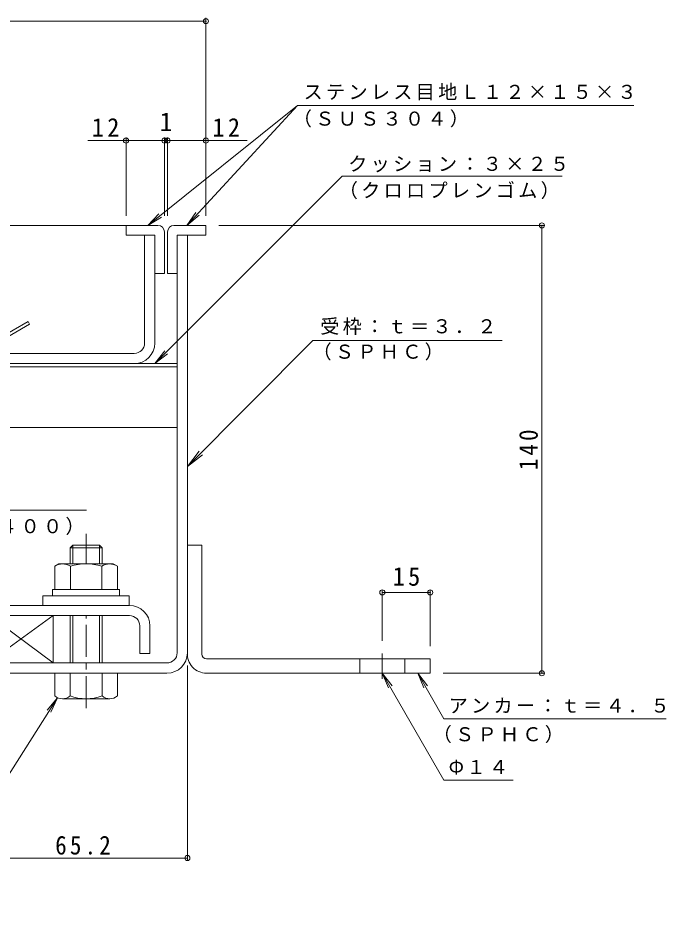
# Model space of a CAD drawing. Units: millimetres on the paper, enlarged 10 times, with parts at other scales. Extents: x -2673 to 2748, y -1962 to 1787.
# Drawn here: x 1734 to 2748, y 318 to 1723 of the extents above; entities that cross this region are included whole.
import ezdxf
from ezdxf.enums import TextEntityAlignment as Align

# ---------------------------------------------------------------- set-up
doc = ezdxf.new("R2010")
doc.units = ezdxf.units.MM
doc.header["$LTSCALE"] = 10
doc.header["$PDMODE"] = 32
doc.header["$PDSIZE"] = 8
doc.linetypes.add('CHAIN1', pattern=[8, 5, -1, 1, -1])
for name, color, linetype, lineweight in [('D-1', 2, 'Continuous', 9), ('D-2', 3, 'Continuous', 9), ('D-3', 4, 'Continuous', 9), ('D-5', 7, 'Continuous', 9), ('D-6', 6, 'Continuous', 9), ('D-7', 5, 'Continuous', 5), ('D-A', 3, 'Continuous', 9), ('D-E', 3, 'Continuous', 9), ('D-F', 7, 'Continuous', 9)]:
    doc.layers.add(name, color=color, linetype=linetype, lineweight=lineweight)
doc.styles.add('ＭＳ ゴシック', font='')
doc.styles.get('ＭＳ ゴシック').set_extended_font_data('MS Gothic')

msp = doc.modelspace()

# ---------------------------------------------------------------- linework, layer by layer
at = {"layer": 'D-1'}
for p, q in [((1983.03, 730.68), (1983.03, 1383.68)), ((1999.03, 730.68), (1999.03, 1383.68)), ((1705.03, 714.68), (1967.03, 714.68)), ((1705.03, 698.68), (1815.53, 698.68)), ((1967.03, 698.68), (1865.53, 698.68))]:
    msp.add_line(p, q, dxfattribs=at)
for radius in [16, 32]:
    msp.add_arc((1967.03, 730.68), radius, 270, 0, dxfattribs=at)
at = {"layer": 'D-2'}
for p, q in [((1948.03, 1383.68), (1932.03, 1383.68)), ((1932.03, 1214.68), (1932.03, 1383.68)), ((1948.03, 1214.68), (1948.03, 1383.68)), ((1916.03, 1198.68), (304.87, 1198.68)), ((304.87, 1182.68), (1916.03, 1182.68))]:
    msp.add_line(p, q, dxfattribs=at)
for radius in [16, 32]:
    msp.add_arc((1916.03, 1214.68), radius, 270, 0, dxfattribs=at)
at = {"layer": 'D-3'}
for p, q in [((1903.03, 1398.68), (304.87, 1398.68)), ((1978.03, 1398.68), (2028.03, 1398.68)), ((1963.03, 1388.68), (1963.03, 1323.67)), ((1968.03, 1388.68), (1968.03, 1323.68)), ((1983.03, 1323.68), (1983.03, 1383.68)), ((1948.03, 1323.67), (1963.03, 1323.67)), ((1983.03, 1323.68), (1968.03, 1323.68)), ((1749.72, 1248.68), (1671.78, 1203.68)), ((1752.22, 1244.35), (1673.12, 1198.68)), ((1749.72, 1248.68), (1752.22, 1244.35))]:
    msp.add_line(p, q, dxfattribs=at)
for points in [[(1953.03, 1398.68), (1903.03, 1398.68), (1903.03, 1383.68), (1948.03, 1383.68), (1948.03, 1323.67)], [(2028.03, 1398.68), (2028.03, 1383.68), (1983.03, 1383.68)]]:
    msp.add_lwpolyline(points, dxfattribs=at)
for centre, start, end in [((1953.03, 1388.68), 0, 90), ((1978.03, 1388.68), 90, 180)]:
    msp.add_arc(centre, 10, start, end, dxfattribs=at)
at = {"layer": 'D-5'}
for p, q in [((2171.58, 1586.07), (1936.94, 1398.68)), ((2171.58, 1586.07), (1998.06, 1398.68)), ((2171.58, 1586.07), (2697.42, 1586.07)), ((2241.09, 1475.45), (1948.32, 1182.68)), ((2241.09, 1475.45), (2585.62, 1475.45)), ((1936.94, 1398.68), (1954.27, 1416.7)), ((1936.94, 1398.68), (1958.35, 1411.6)), ((1998.06, 1398.68), (2012.51, 1419.08)), ((1998.06, 1398.68), (2017.29, 1414.65)), ((2195.43, 1219.06), (1999.03, 1021.99)), ((2195.43, 1219.06), (2491.77, 1219.06)), ((1948.32, 1182.68), (1963.54, 1202.51)), ((1948.32, 1182.68), (1968.15, 1197.89)), ((1999.03, 1021.99), (2017.25, 1045.82)), ((1999.03, 1021.99), (2022.8, 1040.29)), ((1841.28, 953.7), (1597.73, 953.7)), ((2304.03, 698.68), (2313.6, 675.58)), ((2304.03, 698.68), (2319.25, 678.84)), ((2304.03, 698.68), (2400.44, 531.69)), ((2359.33, 698.68), (2400.44, 627.47)), ((2359.33, 698.68), (2368.89, 675.58)), ((2359.33, 698.68), (2374.55, 678.84)), ((1577.57, 317.55), (1795.98, 660.3)), ((1795.98, 660.3), (1779.91, 641.15)), ((1795.98, 660.3), (1785.41, 637.64)), ((2400.44, 627.47), (2747.88, 627.47)), ((2400.44, 531.69), (2508.49, 531.69))]:
    msp.add_line(p, q, dxfattribs=at)
at = {"layer": 'D-6'}
for p, q in [((304.87, 1182.68), (1983.03, 1182.68)), ((1704.28, 1177.68), (1983.03, 1177.68)), ((1509.28, 1082.68), (1983.03, 1082.68)), ((1693.55, 719.53), (1789.03, 788.68))]:
    msp.add_line(p, q, dxfattribs=at)
msp.add_lwpolyline([(1705.03, 714.68), (1789.03, 714.68), (1789.03, 788.68), (1689.03, 788.68), (1789.03, 714.68)], dxfattribs=at)
at = {"layer": 'D-7', "linetype": 'CHAIN1'}
for p, q in [((1840.53, 869.68), (1840.53, 916.34)), ((1840.53, 644.29), (1840.53, 788.68))]:
    msp.add_line(p, q, dxfattribs=at)
at = {"layer": 'D-7'}
for p, q in [((1819.59, 898.68), (1815.53, 894.62)), ((1865.53, 894.62), (1815.53, 894.62)), ((1815.53, 869.68), (1815.53, 894.62)), ((1861.47, 898.68), (1819.59, 898.68)), ((1819.59, 869.68), (1819.59, 898.68)), ((1861.47, 898.68), (1865.53, 894.62)), ((1861.47, 869.68), (1861.47, 898.68)), ((1865.53, 894.62), (1865.53, 871.18)), ((1865.53, 894.62), (1865.53, 869.68)), ((1815.53, 788.68), (1815.53, 714.68)), ((1819.59, 714.68), (1819.59, 788.68)), ((1861.47, 714.68), (1861.47, 788.68)), ((1865.53, 788.68), (1865.53, 714.68)), ((1889.53, 698.68), (1791.53, 698.68)), ((1791.53, 663.15), (1791.53, 698.68)), ((1815.53, 698.68), (1815.53, 663.15)), ((1865.53, 698.68), (1865.53, 663.15)), ((1889.53, 663.15), (1889.53, 698.68)), ((1877.53, 658.67), (1803.53, 658.67))]:
    msp.add_line(p, q, dxfattribs=at)
at = {"layer": 'D-7', "color": 2, "lineweight": 9}
for p, q in [((1791.45, 865.88), (1798.03, 869.68)), ((1791.45, 865.88), (1791.45, 829.68)), ((1883.03, 869.68), (1798.03, 869.68)), ((1815.99, 865.88), (1815.99, 829.68)), ((1865.07, 865.88), (1865.07, 829.68))]:
    msp.add_line(p, q, dxfattribs=at)
at = {"layer": 'D-7', "color": 6, "lineweight": 9}
for p, q in [((1788.03, 829.68), (1788.03, 819.68)), ((1788.03, 819.68), (1893.03, 819.68))]:
    msp.add_line(p, q, dxfattribs=at)
at = {"layer": 'D-7', "color": 134}
for p, q in [((1773.03, 819.68), (1773.03, 804.68)), ((1773.03, 819.68), (1908.03, 819.68)), ((1908.03, 819.68), (1908.03, 804.68)), ((1773.03, 804.68), (1908.03, 804.68))]:
    msp.add_line(p, q, dxfattribs=at)
at = {"layer": 'D-7', "color": 2, "lineweight": 9}
msp.add_lwpolyline([(1883.03, 869.68), (1889.6, 865.88), (1889.6, 829.68), (1791.45, 829.68)], dxfattribs=at)
at = {"layer": 'D-7', "color": 6, "lineweight": 9}
msp.add_lwpolyline([(1788.03, 829.68), (1893.03, 829.68), (1893.03, 819.68)], dxfattribs=at)
at = {"layer": 'D-7', "color": 2, "lineweight": 9}
for centre, radius, start, end in [((1805.94, 840.79), 28.97, 94.38438, 120), ((1802.96, 845.48), 24.21, 57.42749, 88.18784), ((1840.53, 788.47), 81.2, 72.41188, 107.5881), ((1878.1, 845.48), 24.21, 91.81215, 122.57249), ((1875.12, 840.79), 28.97, 59.99998, 85.6156)]:
    msp.add_arc(centre, radius, start, end, dxfattribs=at)
at = {"layer": 'D-7'}
for centre, radius, start, end in [((1803.53, 677), 18.33, 229.1022, 310.89809), ((1840.53, 730.75), 72.08, 249.70546, 290.29454), ((1877.53, 677), 18.33, 229.10191, 310.8978)]:
    msp.add_arc(centre, radius, start, end, dxfattribs=at)
at = {"layer": 'D-A'}
for p, q in [((1908.53, 804.68), (304.87, 804.68)), ((304.87, 788.68), (1908.53, 788.68)), ((1924.53, 772.68), (1924.53, 729.68)), ((1940.53, 772.68), (1940.53, 729.68)), ((1924.53, 729.68), (1940.53, 729.68))]:
    msp.add_line(p, q, dxfattribs=at)
for radius in [32, 16]:
    msp.add_arc((1908.53, 772.68), radius, 0, 90, dxfattribs=at)
at = {"layer": 'D-E'}
for p, q in [((1999.03, 898.68), (1999.03, 730.68)), ((1999.03, 898.68), (2021.53, 898.68)), ((2021.53, 728.68), (2021.53, 898.68)), ((2029.03, 721.18), (2379.03, 721.18)), ((2269.03, 698.67), (2269.03, 721.17)), ((2339.03, 698.68), (2339.03, 721.18)), ((2379.03, 721.18), (2379.03, 698.68)), ((2379.03, 698.68), (2029.03, 698.68))]:
    msp.add_line(p, q, dxfattribs=at)
at = {"layer": 'D-E', "linetype": 'CHAIN1'}
msp.add_line((2304.03, 689.94), (2304.03, 729.39), dxfattribs=at)
at = {"layer": 'D-E'}
for radius, start in [(30, 176.17647), (7.5, 180.00027)]:
    msp.add_arc((2029.03, 728.68), radius, start, 270, dxfattribs=at)
at = {"layer": 'D-F'}
for p, q in [((2028.03, 1717.99), (304.87, 1717.99)), ((2028.03, 1413.68), (2028.03, 1722.99)), ((1903.03, 1413.68), (1903.03, 1536.3)), ((1963.03, 1413.68), (1963.03, 1536.3)), ((1968.03, 1413.68), (1968.03, 1536.3)), ((1843.46, 1531.3), (1963.03, 1531.3)), ((1963.03, 1531.3), (1968.03, 1531.3)), ((1968.03, 1531.3), (2092.38, 1531.3)), ((2556.66, 1398.68), (2048.03, 1398.68)), ((2553.66, 698.68), (2553.66, 1398.68)), ((2304.03, 827.93), (2304.03, 749.39)), ((2304.03, 824.93), (2379.03, 824.93)), ((2379.03, 827.93), (2379.03, 741.18)), ((1999.03, 406.78), (1999.03, 710.68)), ((2556.66, 698.68), (2399.03, 698.68)), ((1673.02, 409.78), (1999.03, 409.78))]:
    msp.add_line(p, q, dxfattribs=at)
for p in [(2028.03, 1717.99), (1903.03, 1531.3), (1963.03, 1531.3), (1968.03, 1531.3), (2028.03, 1531.3), (2553.66, 1398.68), (2304.03, 824.93), (2379.03, 824.93), (2553.66, 698.68), (1999.03, 409.78)]:
    msp.add_point(p, dxfattribs=at)

# ---------------------------------------------------------------- texts
at = {"layer": 'D-5', "char_height": 21.99, "attachment_point": 7, "style": 'ＭＳ ゴシック'}
for s, insert in [('\\T1.17;ステンレス目地Ｌ１２×１５×３', (2180.77, 1594.24)), ('\\T1.17;（ＳＵＳ３０４）', (2163.93, 1551.8)), ('\\T1.17;クッション：３×２５', (2250.64, 1481.77)), ('\\T1.17;（クロロプレンゴム）', (2235.82, 1439.67)), ('\\T1.17;受枠：ｔ＝３．２', (2206.92, 1227.62)), ('\\T1.17;（ＳＰＨＣ）', (2194.76, 1187.47)), ('\\T1.17;（ＳＳ４００）', (1597.73, 914.65)), ('\\T1.17;アンカー：ｔ＝４．５', (2407.74, 635.99)), ('\\T1.17;（ＳＰＨＣ）', (2382.76, 589.38)), ('\\T1.17;Φ１４', (2407.74, 540.21))]:
    msp.add_mtext(s, dxfattribs=dict(at, insert=insert))
at = {"layer": 'D-F', "color": 2, "style": 'ＭＳ ゴシック'}
msp.add_text('1', height=29.33, dxfattribs=at).set_placement((1955.53, 1537.3), align=Align.BOTTOM_LEFT)
at = {"layer": 'D-F', "color": 2, "char_height": 29.33, "attachment_point": 7, "style": 'ＭＳ ゴシック'}
for s, insert in [('\\T1.27;\\W0.95;12', (1849.57, 1537.3)), ('\\T1.27;\\W0.95;12', (2038.31, 1537.3)), ('\\T1.27;\\W0.95;15', (2320.28, 834.93)), ('\\T1.28;\\W0.9;65.2', (1792.28, 414.78))]:
    msp.add_mtext(s, dxfattribs=dict(at, insert=insert))
at = {"layer": 'D-F', "color": 2, "insert": (2547.66, 1016.18), "char_height": 29.33, "attachment_point": 7, "rotation": 90, "style": 'ＭＳ ゴシック'}
msp.add_mtext('\\T1.27;\\W0.9;140', dxfattribs=at)

doc.saveas('drawing.dxf')
